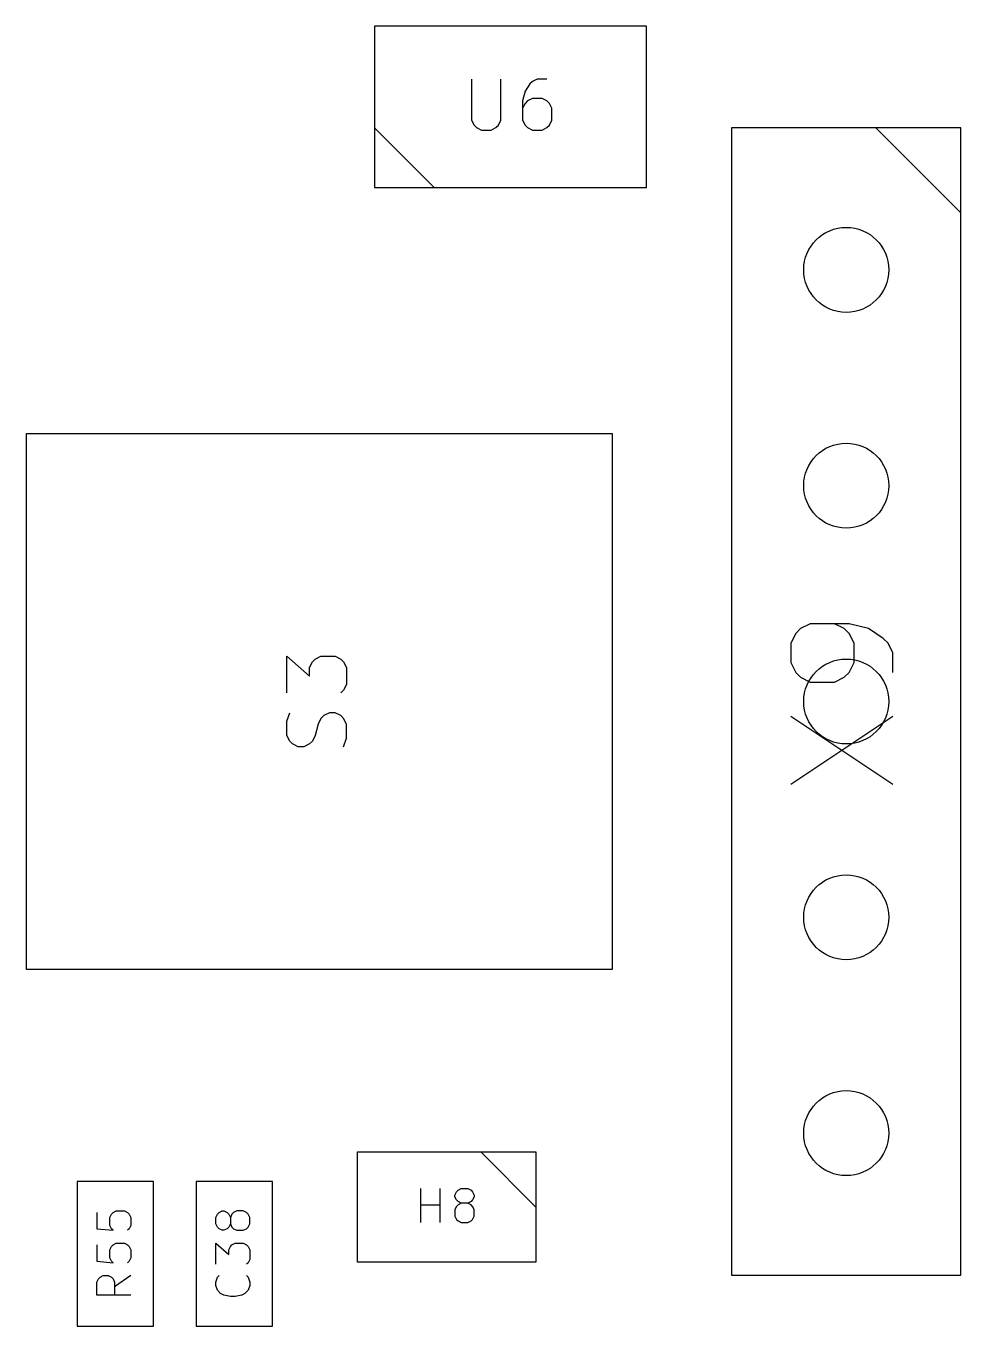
# Model space of a CAD drawing. Extents: x -4 to 236, y -200 to -70.
# Drawn here: x 184.55 to 195.55, y -118.35 to -103.05 of the extents above; entities that cross this region are included whole.
import ezdxf

# ---------------------------------------------------------------- set-up
doc = ezdxf.new("R2010")
doc.units = 0
doc.layers.add('BLACK', color=7, linetype='CONTINUOUS')

msp = doc.modelspace()

# ---------------------------------------------------------------- linework, layer by layer
at = {"layer": 'BLACK', "linetype": 'CONTINUOUS'}
for p, q in [((191.85, -103.05), (188.65, -103.05)), ((188.65, -103.05), (188.65, -104.95)), ((191.85, -104.95), (191.85, -103.05)), ((189.792857, -103.674451), (189.792857, -104.160165)), ((190.135714, -104.160165), (190.135714, -103.674451)), ((190.478571, -103.731594), (190.421428, -103.817308)), ((190.507142, -103.703022), (190.478571, -103.731594)), ((190.564285, -103.674451), (190.507142, -103.703022)), ((190.678571, -103.674451), (190.564285, -103.674451)), ((190.421428, -103.817308), (190.392856, -103.931594)), ((190.392856, -103.931594), (190.392856, -104.160165)), ((190.421428, -103.960165), (190.392856, -104.017308)), ((190.449999, -103.931594), (190.421428, -103.960165)), ((190.507142, -103.903022), (190.449999, -103.931594)), ((190.621428, -103.903022), (190.507142, -103.903022)), ((190.678571, -103.931594), (190.621428, -103.903022)), ((190.707142, -103.960165), (190.678571, -103.931594)), ((190.735713, -104.017308), (190.707142, -103.960165)), ((190.735713, -104.160165), (190.735713, -104.017308)), ((189.792857, -104.160165), (189.821428, -104.217308)), ((190.107142, -104.217308), (190.135714, -104.160165)), ((190.392856, -104.160165), (190.421428, -104.217308)), ((190.707142, -104.217308), (190.735713, -104.160165)), ((188.65, -104.25), (189.35, -104.95)), ((189.821428, -104.217308), (189.85, -104.24588)), ((189.85, -104.24588), (189.907142, -104.274451)), ((189.907142, -104.274451), (190.021428, -104.274451)), ((190.021428, -104.274451), (190.078571, -104.24588)), ((190.078571, -104.24588), (190.107142, -104.217308)), ((190.421428, -104.217308), (190.449999, -104.24588)), ((190.449999, -104.24588), (190.507142, -104.274451)), ((190.507142, -104.274451), (190.621428, -104.274451)), ((190.621428, -104.274451), (190.678571, -104.24588)), ((190.678571, -104.24588), (190.707142, -104.217308)), ((195.55, -104.25), (192.85, -104.25)), ((192.85, -104.25), (192.85, -117.75)), ((195.55, -105.25), (194.55, -104.25)), ((195.55, -117.75), (195.55, -104.25)), ((188.65, -104.95), (191.85, -104.95)), ((191.45, -107.85), (184.55, -107.85)), ((184.55, -107.85), (184.55, -114.15)), ((191.45, -114.15), (191.45, -107.85)), ((193.663188, -110.142857), (193.606045, -110.2)), ((193.777474, -110.085714), (193.663188, -110.142857)), ((194.234617, -110.085714), (193.777474, -110.085714)), ((194.177474, -110.142857), (194.063188, -110.085714)), ((194.234617, -110.2), (194.177474, -110.142857)), ((194.463188, -110.142857), (194.234617, -110.085714)), ((194.634617, -110.257142), (194.463188, -110.142857)), ((193.606045, -110.2), (193.548902, -110.314285)), ((194.29176, -110.314285), (194.234617, -110.2)), ((194.69176, -110.314285), (194.634617, -110.257142)), ((193.548902, -110.314285), (193.548902, -110.542857)), ((194.29176, -110.542857), (194.29176, -110.314285)), ((194.748902, -110.428571), (194.69176, -110.314285)), ((194.748902, -110.657142), (194.748902, -110.428571)), ((187.620193, -110.9), (187.620193, -110.466666)), ((187.620193, -110.466666), (187.88686, -110.7)), ((187.88686, -110.6), (187.920193, -110.533333)), ((187.88686, -110.7), (187.88686, -110.6)), ((187.920193, -110.533333), (187.953526, -110.5)), ((187.953526, -110.5), (188.020193, -110.466666)), ((188.020193, -110.466666), (188.18686, -110.466666)), ((188.18686, -110.466666), (188.253526, -110.5)), ((188.253526, -110.5), (188.28686, -110.533333)), ((188.28686, -110.533333), (188.320193, -110.6)), ((188.320193, -110.6), (188.320193, -110.8)), ((193.548902, -110.542857), (193.606045, -110.657142)), ((194.234617, -110.657142), (194.29176, -110.542857)), ((193.606045, -110.657142), (193.663188, -110.714285)), ((193.663188, -110.714285), (193.777474, -110.771428)), ((193.777474, -110.771428), (194.063188, -110.771428)), ((194.063188, -110.771428), (194.177474, -110.714285)), ((194.177474, -110.714285), (194.234617, -110.657142)), ((188.28686, -110.866666), (188.253526, -110.9)), ((188.320193, -110.8), (188.28686, -110.866666)), ((187.620193, -111.233333), (187.653526, -111.133333)), ((188.020193, -111.2), (187.98686, -111.266667)), ((188.053526, -111.166667), (188.020193, -111.2)), ((188.120193, -111.133333), (188.053526, -111.166667)), ((188.18686, -111.133333), (188.120193, -111.133333)), ((188.253526, -111.166667), (188.18686, -111.133333)), ((188.28686, -111.2), (188.253526, -111.166667)), ((188.320193, -111.266667), (188.28686, -111.2)), ((193.548902, -111.971428), (194.748902, -111.171428)), ((193.548902, -111.171428), (194.748902, -111.971428)), ((187.620193, -111.4), (187.620193, -111.233333)), ((187.98686, -111.266667), (187.953526, -111.4)), ((188.320193, -111.433333), (188.320193, -111.266667)), ((187.653526, -111.466667), (187.620193, -111.4)), ((187.68686, -111.5), (187.653526, -111.466667)), ((187.753526, -111.533333), (187.68686, -111.5)), ((187.820193, -111.533333), (187.753526, -111.533333)), ((187.88686, -111.5), (187.820193, -111.533333)), ((187.920193, -111.466667), (187.88686, -111.5)), ((187.953526, -111.4), (187.920193, -111.466667)), ((188.28686, -111.533333), (188.320193, -111.433333)), ((184.55, -114.15), (191.45, -114.15)), ((188.45, -117.6), (188.45, -116.3)), ((188.45, -116.3), (190.55, -116.3)), ((190.55, -116.95), (189.9, -116.3)), ((190.55, -116.3), (190.55, -117.6)), ((186.05, -116.65), (185.15, -116.65)), ((185.15, -116.65), (185.15, -118.35)), ((186.05, -118.35), (186.05, -116.65)), ((187.45, -116.65), (186.55, -116.65)), ((186.55, -116.65), (186.55, -118.35)), ((187.45, -118.35), (187.45, -116.65)), ((189.195238, -117.132967), (189.195238, -116.732967)), ((189.423809, -117.132967), (189.423809, -116.732967)), ((189.633333, -116.752015), (189.671428, -116.732967)), ((189.671428, -116.732967), (189.747619, -116.732967)), ((189.747619, -116.732967), (189.785714, -116.752015)), ((189.595238, -116.809158), (189.614286, -116.771062)), ((189.595238, -116.828205), (189.595238, -116.809158)), ((189.614286, -116.8663), (189.595238, -116.828205)), ((189.614286, -116.771062), (189.633333, -116.752015)), ((189.633333, -116.885348), (189.614286, -116.8663)), ((189.671428, -116.904396), (189.633333, -116.885348)), ((189.785714, -116.885348), (189.747619, -116.904396)), ((189.785714, -116.752015), (189.804762, -116.771062)), ((189.804762, -116.8663), (189.785714, -116.885348)), ((189.804762, -116.771062), (189.823809, -116.809158)), ((189.823809, -116.828205), (189.804762, -116.8663)), ((189.823809, -116.809158), (189.823809, -116.828205)), ((185.382967, -117.014285), (185.382967, -117.204761)), ((185.535348, -117.071428), (185.554396, -117.033333)), ((185.554396, -117.033333), (185.573443, -117.014285)), ((185.573443, -117.014285), (185.611539, -116.995238)), ((185.611539, -116.995238), (185.706777, -116.995238)), ((185.706777, -116.995238), (185.744872, -117.014285)), ((185.744872, -117.014285), (185.76392, -117.033333)), ((185.76392, -117.033333), (185.782967, -117.071428)), ((186.782967, -117.071428), (186.802015, -117.033333)), ((186.802015, -117.033333), (186.821062, -117.014285)), ((186.821062, -117.014285), (186.859158, -116.995238)), ((186.859158, -116.995238), (186.878205, -116.995238)), ((186.878205, -116.995238), (186.9163, -117.014285)), ((186.9163, -117.014285), (186.935348, -117.033333)), ((186.935348, -117.033333), (186.954396, -117.071428)), ((186.973443, -117.033333), (186.954396, -117.071428)), ((186.992491, -117.014285), (186.973443, -117.033333)), ((187.030586, -116.995238), (186.992491, -117.014285)), ((187.106777, -116.995238), (187.030586, -116.995238)), ((187.144872, -117.014285), (187.106777, -116.995238)), ((187.16392, -117.033333), (187.144872, -117.014285)), ((187.182967, -117.071428), (187.16392, -117.033333)), ((189.195238, -116.923443), (189.423809, -116.923443)), ((189.614286, -116.942491), (189.595238, -116.980586)), ((189.595238, -116.980586), (189.595238, -117.056777)), ((189.633333, -116.923443), (189.614286, -116.942491)), ((189.671428, -116.904396), (189.633333, -116.923443)), ((189.747619, -116.904396), (189.671428, -116.904396)), ((189.785714, -116.923443), (189.747619, -116.904396)), ((189.804762, -116.942491), (189.785714, -116.923443)), ((189.823809, -116.980586), (189.804762, -116.942491)), ((189.823809, -117.056777), (189.823809, -116.980586)), ((185.535348, -117.166666), (185.535348, -117.071428)), ((185.554396, -117.204761), (185.535348, -117.166666)), ((185.782967, -117.166666), (185.76392, -117.204761)), ((185.782967, -117.071428), (185.782967, -117.166666)), ((186.782967, -117.147619), (186.782967, -117.071428)), ((186.802015, -117.185714), (186.782967, -117.147619)), ((186.821062, -117.204761), (186.802015, -117.185714)), ((186.935348, -117.185714), (186.9163, -117.204761)), ((186.954396, -117.147619), (186.935348, -117.185714)), ((186.954396, -117.071428), (186.954396, -117.147619)), ((186.954396, -117.147619), (186.973443, -117.185714)), ((186.973443, -117.185714), (186.992491, -117.204761)), ((187.144872, -117.204761), (187.16392, -117.185714)), ((187.16392, -117.185714), (187.182967, -117.147619)), ((187.182967, -117.147619), (187.182967, -117.071428)), ((189.595238, -117.056777), (189.614286, -117.094872)), ((189.614286, -117.094872), (189.633333, -117.11392)), ((189.633333, -117.11392), (189.671428, -117.132967)), ((189.671428, -117.132967), (189.747619, -117.132967)), ((189.747619, -117.132967), (189.785714, -117.11392)), ((189.785714, -117.11392), (189.804762, -117.094872)), ((189.804762, -117.094872), (189.823809, -117.056777)), ((185.382967, -117.204761), (185.573443, -117.223809)), ((185.573443, -117.223809), (185.554396, -117.204761)), ((185.76392, -117.204761), (185.744872, -117.223809)), ((186.859158, -117.223809), (186.821062, -117.204761)), ((186.878205, -117.223809), (186.859158, -117.223809)), ((186.9163, -117.204761), (186.878205, -117.223809)), ((186.992491, -117.204761), (187.030586, -117.223809)), ((187.030586, -117.223809), (187.106777, -117.223809)), ((187.106777, -117.223809), (187.144872, -117.204761)), ((185.382967, -117.395237), (185.382967, -117.585713)), ((185.535348, -117.45238), (185.554396, -117.414285)), ((185.535348, -117.547618), (185.535348, -117.45238)), ((185.554396, -117.414285), (185.573443, -117.395237)), ((185.573443, -117.395237), (185.611539, -117.37619)), ((185.611539, -117.37619), (185.706777, -117.37619)), ((185.706777, -117.37619), (185.744872, -117.395237)), ((185.744872, -117.395237), (185.76392, -117.414285)), ((185.76392, -117.414285), (185.782967, -117.45238)), ((185.782967, -117.45238), (185.782967, -117.547618)), ((186.782967, -117.623809), (186.782967, -117.37619)), ((186.782967, -117.37619), (186.935348, -117.509523)), ((186.935348, -117.45238), (186.954396, -117.414285)), ((186.935348, -117.509523), (186.935348, -117.45238)), ((186.954396, -117.414285), (186.973443, -117.395237)), ((186.973443, -117.395237), (187.011539, -117.37619)), ((187.011539, -117.37619), (187.106777, -117.37619)), ((187.106777, -117.37619), (187.144872, -117.395237)), ((187.144872, -117.395237), (187.16392, -117.414285)), ((187.16392, -117.414285), (187.182967, -117.45238)), ((187.182967, -117.45238), (187.182967, -117.566666)), ((185.382967, -117.585713), (185.573443, -117.604761)), ((185.554396, -117.585713), (185.535348, -117.547618)), ((185.573443, -117.604761), (185.554396, -117.585713)), ((185.76392, -117.585713), (185.744872, -117.604761)), ((185.782967, -117.547618), (185.76392, -117.585713)), ((187.16392, -117.604761), (187.144872, -117.623809)), ((187.182967, -117.566666), (187.16392, -117.604761)), ((190.55, -117.6), (188.45, -117.6)), ((185.382967, -117.833332), (185.402015, -117.795237)), ((185.402015, -117.795237), (185.421062, -117.77619)), ((185.421062, -117.77619), (185.459158, -117.757142)), ((185.459158, -117.757142), (185.5163, -117.757142)), ((185.5163, -117.757142), (185.554396, -117.77619)), ((185.554396, -117.77619), (185.573443, -117.795237)), ((185.573443, -117.795237), (185.592491, -117.833332)), ((185.782967, -117.757142), (185.592491, -117.890475)), ((186.782967, -117.833332), (186.802015, -117.77619)), ((186.802015, -117.77619), (186.821062, -117.757142)), ((187.144872, -117.757142), (187.16392, -117.77619)), ((187.16392, -117.77619), (187.182967, -117.833332)), ((192.85, -117.75), (195.55, -117.75)), ((185.382967, -117.985713), (185.382967, -117.833332)), ((185.592491, -117.833332), (185.592491, -117.985713)), ((186.782967, -117.871428), (186.782967, -117.833332)), ((186.802015, -117.928571), (186.782967, -117.871428)), ((186.84011, -117.966666), (186.802015, -117.928571)), ((187.16392, -117.928571), (187.125824, -117.966666)), ((187.182967, -117.871428), (187.16392, -117.928571)), ((187.182967, -117.833332), (187.182967, -117.871428)), ((185.782967, -117.985713), (185.382967, -117.985713)), ((186.878205, -117.985713), (186.84011, -117.966666)), ((186.954396, -118.004761), (186.878205, -117.985713)), ((187.011539, -118.004761), (186.954396, -118.004761)), ((187.087729, -117.985713), (187.011539, -118.004761)), ((187.125824, -117.966666), (187.087729, -117.985713)), ((185.15, -118.35), (186.05, -118.35)), ((186.55, -118.35), (187.45, -118.35))]:
    msp.add_line(p, q, dxfattribs=at)
at = {"layer": 'BLACK'}
for centre in [(194.2, -105.92), (194.2, -108.46), (194.2, -111), (194.2, -113.54), (194.2, -116.08)]:
    msp.add_circle(centre, 0.5, dxfattribs=at)

doc.saveas('drawing.dxf')
